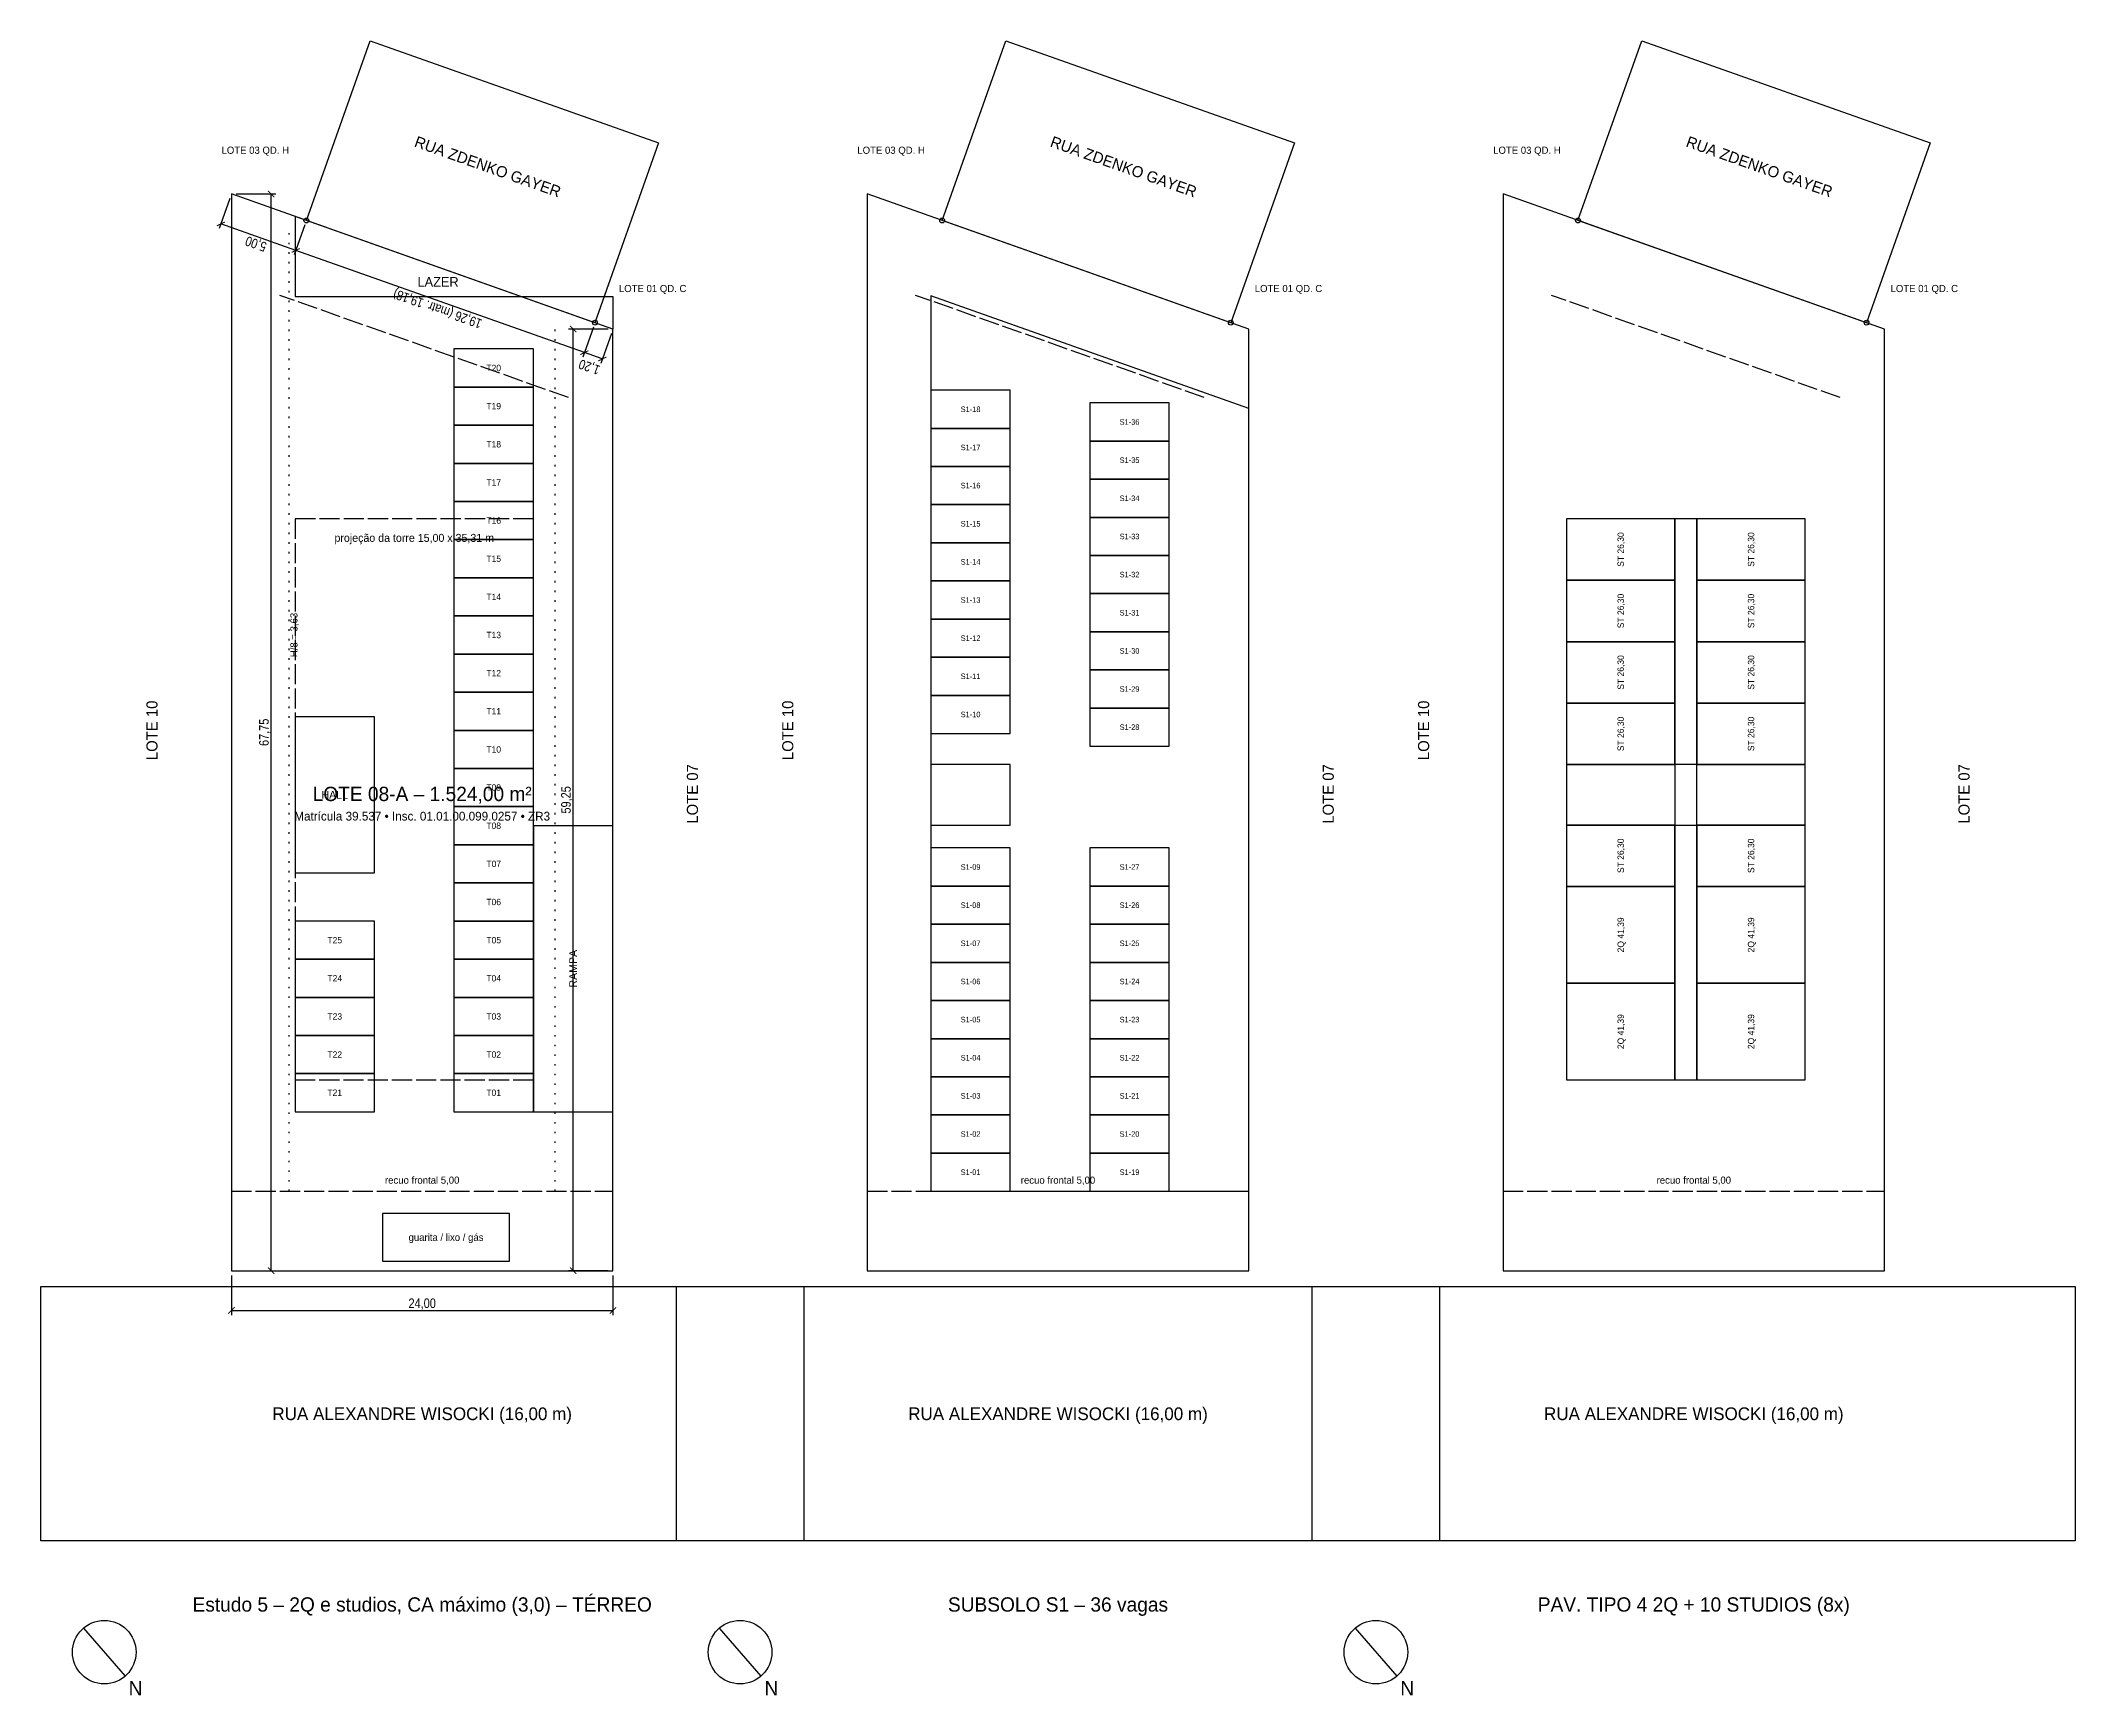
# Model space of a CAD drawing. Header units: metres. Extents: x -12 to 116, y -27 to 77.
import ezdxf
from ezdxf.enums import TextEntityAlignment as Align

# ---------------------------------------------------------------- set-up
doc = ezdxf.new("R2010")
doc.units = ezdxf.units.M
doc.linetypes.add('DASHED', pattern=[1.524, 1.27, -0.254])
doc.linetypes.add('DOT', pattern=[0.508, 0, -0.508])
for name, color, linetype in [('AFASTAMENTOS', 1, 'DOT'), ('CONFRONTANTES', 8, 'Continuous'), ('LAZER', 170, 'Continuous'), ('LOTE', 7, 'Continuous'), ('LOTE-COTAS', 3, 'Continuous'), ('NORTE', 7, 'Continuous'), ('NUCLEO', 252, 'Continuous'), ('RAMPA', 32, 'Continuous'), ('RECUOS', 5, 'DASHED'), ('SUBSOLO', 4, 'Continuous'), ('TEXTO', 7, 'Continuous'), ('TORRE-PROJECAO', 6, 'DASHED'), ('TORRE-TIPO', 2, 'Continuous'), ('UNIDADES', 30, 'Continuous'), ('VAGAS', 40, 'Continuous'), ('VIAS', 9, 'Continuous')]:
    doc.layers.add(name, color=color, linetype=linetype)
doc.styles.add('OpenSansCondensed-Light', font='OpenSansCondensed-Light.ttf')
doc.dimstyles.new('EZDXF', dxfattribs={"dimtxt": 0.25, "dimasz": 0.175, "dimexe": 0.375, "dimexo": 0.125, "dimgap": 0.1, "dimtad": 1, "dimlfac": 100, "dimzin": 12, "dimdsep": 46, "dimtxsty": 'OpenSansCondensed-Light', "dimblk": 'ARCHTICK', "dimcen": 2.5, "dimazin": 3, "dimtfac": 0.5, "dimtmove": 2, "dimatfit": 3})

# ---------------------------------------------------------------- blocks, each defined once
blk = doc.blocks.new('_ARCHTICK')
at = {"color": 0, "linetype": 'BYBLOCK', "const_width": 0.15}
blk.add_lwpolyline([(-0.5, -0.5), (0.5, 0.5)], dxfattribs=at)

msp = doc.modelspace()

# ---------------------------------------------------------------- linework, layer by layer
at = {"layer": 'AFASTAMENTOS'}
for p, q in [((3.63, 5), (3.63, 65.46438)), ((20.37, 5), (20.37, 59.53562))]:
    msp.add_line(p, q, dxfattribs=at)
at = {"layer": 'LAZER'}
msp.add_lwpolyline([(4, 61.29167), (24, 61.29167), (24, 59.25), (4, 66.33333)], close=True, dxfattribs=at)
at = {"layer": 'LOTE'}
for points in [[(0, 0), (24, 0), (24, 59.25), (0, 67.75)], [(40, 0), (64, 0), (64, 59.25), (40, 67.75)], [(80, 0), (104, 0), (104, 59.25), (80, 67.75)]]:
    msp.add_lwpolyline(points, close=True, dxfattribs=at)
for centre in [(4.71328, 66.08071), (44.71328, 66.08071), (84.71328, 66.08071), (22.86881, 59.65063), (62.86881, 59.65063), (102.86881, 59.65063)]:
    msp.add_circle(centre, 0.15, dxfattribs=at)
at = {"layer": 'NORTE'}
for p, q in [((-9.312, -22.49), (-6.688, -25.51)), ((30.688, -22.49), (33.312, -25.51)), ((70.688, -22.49), (73.312, -25.51))]:
    msp.add_line(p, q, dxfattribs=at)
for centre in [(-8, -24), (32, -24), (72, -24)]:
    msp.add_circle(centre, 2, dxfattribs=at)
at = {"layer": 'NUCLEO'}
for points in [[(4, 25.04145), (9, 25.04145), (9, 34.84145), (4, 34.84145)], [(44, 28.04145), (49, 28.04145), (49, 31.84145), (44, 31.84145)], [(84, 28.04145), (99, 28.04145), (99, 31.84145), (84, 31.84145)]]:
    msp.add_lwpolyline(points, close=True, dxfattribs=at)
at = {"layer": 'RAMPA'}
msp.add_lwpolyline([(19, 10), (24, 10), (24, 28), (19, 28)], close=True, dxfattribs=at)
at = {"layer": 'RECUOS'}
for p, q in [((21.19953, 54.93735), (3.04399, 61.36744)), ((61.19953, 54.93735), (43.04399, 61.36744)), ((101.19953, 54.93735), (83.04399, 61.36744)), ((0, 5), (24, 5)), ((40, 5), (64, 5)), ((80, 5), (104, 5))]:
    msp.add_line(p, q, dxfattribs=at)
at = {"layer": 'SUBSOLO'}
msp.add_lwpolyline([(44, 5), (64, 5), (64, 54.25), (44, 61.33333)], close=True, dxfattribs=at)
at = {"layer": 'TEXTO'}
msp.add_lwpolyline([(9.5, 0.6), (17.5, 0.6), (17.5, 3.6), (9.5, 3.6)], close=True, dxfattribs=at)
at = {"layer": 'TORRE-PROJECAO'}
msp.add_lwpolyline([(4, 12), (19, 12), (19, 47.31), (4, 47.31)], close=True, dxfattribs=at)
at = {"layer": 'TORRE-TIPO'}
for points in [[(84, 12), (99, 12), (99, 47.31), (84, 47.31)], [(90.8, 12), (92.2, 12), (92.2, 47.31), (90.8, 47.31)]]:
    msp.add_lwpolyline(points, close=True, dxfattribs=at)
at = {"layer": 'UNIDADES'}
for points in [[(84, 43.44286), (90.8, 43.44286), (90.8, 47.31), (84, 47.31)], [(92.2, 43.44286), (99, 43.44286), (99, 47.31), (92.2, 47.31)], [(84, 39.57573), (90.8, 39.57573), (90.8, 43.44286), (84, 43.44286)], [(92.2, 39.57573), (99, 39.57573), (99, 43.44286), (92.2, 43.44286)], [(84, 35.70859), (90.8, 35.70859), (90.8, 39.57573), (84, 39.57573)], [(92.2, 35.70859), (99, 35.70859), (99, 39.57573), (92.2, 39.57573)], [(84, 31.84145), (90.8, 31.84145), (90.8, 35.70859), (84, 35.70859)], [(92.2, 31.84145), (99, 31.84145), (99, 35.70859), (92.2, 35.70859)], [(84, 24.17432), (90.8, 24.17432), (90.8, 28.04145), (84, 28.04145)], [(92.2, 24.17432), (99, 24.17432), (99, 28.04145), (92.2, 28.04145)], [(84, 18.08716), (90.8, 18.08716), (90.8, 24.17432), (84, 24.17432)], [(92.2, 18.08716), (99, 18.08716), (99, 24.17432), (92.2, 24.17432)], [(84, 12), (90.8, 12), (90.8, 18.08716), (84, 18.08716)], [(92.2, 12), (99, 12), (99, 18.08716), (92.2, 18.08716)]]:
    msp.add_lwpolyline(points, close=True, dxfattribs=at)
at = {"layer": 'VAGAS'}
for points in [[(14, 55.6), (19, 55.6), (19, 58), (14, 58)], [(14, 53.2), (19, 53.2), (19, 55.6), (14, 55.6)], [(44, 53), (49, 53), (49, 55.4), (44, 55.4)], [(54, 52.2), (59, 52.2), (59, 54.6), (54, 54.6)], [(14, 50.8), (19, 50.8), (19, 53.2), (14, 53.2)], [(44, 50.6), (49, 50.6), (49, 53), (44, 53)], [(54, 49.8), (59, 49.8), (59, 52.2), (54, 52.2)], [(14, 48.4), (19, 48.4), (19, 50.8), (14, 50.8)], [(44, 48.2), (49, 48.2), (49, 50.6), (44, 50.6)], [(54, 47.4), (59, 47.4), (59, 49.8), (54, 49.8)], [(14, 46), (19, 46), (19, 48.4), (14, 48.4)], [(44, 45.8), (49, 45.8), (49, 48.2), (44, 48.2)], [(54, 45), (59, 45), (59, 47.4), (54, 47.4)], [(14, 43.6), (19, 43.6), (19, 46), (14, 46)], [(44, 43.4), (49, 43.4), (49, 45.8), (44, 45.8)], [(54, 42.6), (59, 42.6), (59, 45), (54, 45)], [(14, 41.2), (19, 41.2), (19, 43.6), (14, 43.6)], [(44, 41), (49, 41), (49, 43.4), (44, 43.4)], [(54, 40.2), (59, 40.2), (59, 42.6), (54, 42.6)], [(14, 38.8), (19, 38.8), (19, 41.2), (14, 41.2)], [(44, 38.6), (49, 38.6), (49, 41), (44, 41)], [(54, 37.8), (59, 37.8), (59, 40.2), (54, 40.2)], [(14, 36.4), (19, 36.4), (19, 38.8), (14, 38.8)], [(44, 36.2), (49, 36.2), (49, 38.6), (44, 38.6)], [(54, 35.4), (59, 35.4), (59, 37.8), (54, 37.8)], [(14, 34), (19, 34), (19, 36.4), (14, 36.4)], [(44, 33.8), (49, 33.8), (49, 36.2), (44, 36.2)], [(54, 33), (59, 33), (59, 35.4), (54, 35.4)], [(14, 31.6), (19, 31.6), (19, 34), (14, 34)], [(14, 29.2), (19, 29.2), (19, 31.6), (14, 31.6)], [(14, 26.8), (19, 26.8), (19, 29.2), (14, 29.2)], [(14, 24.4), (19, 24.4), (19, 26.8), (14, 26.8)], [(44, 24.2), (49, 24.2), (49, 26.6), (44, 26.6)], [(54, 24.2), (59, 24.2), (59, 26.6), (54, 26.6)], [(14, 22), (19, 22), (19, 24.4), (14, 24.4)], [(44, 21.8), (49, 21.8), (49, 24.2), (44, 24.2)], [(54, 21.8), (59, 21.8), (59, 24.2), (54, 24.2)], [(4, 19.6), (9, 19.6), (9, 22), (4, 22)], [(14, 19.6), (19, 19.6), (19, 22), (14, 22)], [(44, 19.4), (49, 19.4), (49, 21.8), (44, 21.8)], [(54, 19.4), (59, 19.4), (59, 21.8), (54, 21.8)], [(4, 17.2), (9, 17.2), (9, 19.6), (4, 19.6)], [(14, 17.2), (19, 17.2), (19, 19.6), (14, 19.6)], [(44, 17), (49, 17), (49, 19.4), (44, 19.4)], [(54, 17), (59, 17), (59, 19.4), (54, 19.4)], [(4, 14.8), (9, 14.8), (9, 17.2), (4, 17.2)], [(14, 14.8), (19, 14.8), (19, 17.2), (14, 17.2)], [(44, 14.6), (49, 14.6), (49, 17), (44, 17)], [(54, 14.6), (59, 14.6), (59, 17), (54, 17)], [(4, 12.4), (9, 12.4), (9, 14.8), (4, 14.8)], [(14, 12.4), (19, 12.4), (19, 14.8), (14, 14.8)], [(44, 12.2), (49, 12.2), (49, 14.6), (44, 14.6)], [(54, 12.2), (59, 12.2), (59, 14.6), (54, 14.6)], [(4, 10), (9, 10), (9, 12.4), (4, 12.4)], [(14, 10), (19, 10), (19, 12.4), (14, 12.4)], [(44, 9.8), (49, 9.8), (49, 12.2), (44, 12.2)], [(54, 9.8), (59, 9.8), (59, 12.2), (54, 12.2)], [(44, 7.4), (49, 7.4), (49, 9.8), (44, 9.8)], [(54, 7.4), (59, 7.4), (59, 9.8), (54, 9.8)], [(44, 5), (49, 5), (49, 7.4), (44, 7.4)], [(54, 5), (59, 5), (59, 7.4), (54, 7.4)]]:
    msp.add_lwpolyline(points, close=True, dxfattribs=at)
at = {"layer": 'VIAS'}
for points in [[(22.86881, 59.65063), (4.71328, 66.08071), (8.71956, 77.39258), (26.8751, 70.96249)], [(62.86881, 59.65063), (44.71328, 66.08071), (48.71956, 77.39258), (66.8751, 70.96249)], [(102.86881, 59.65063), (84.71328, 66.08071), (88.71956, 77.39258), (106.8751, 70.96249)], [(-12, -1), (36, -1), (36, -17), (-12, -17)], [(28, -1), (76, -1), (76, -17), (28, -17)], [(68, -1), (116, -1), (116, -17), (68, -17)]]:
    msp.add_lwpolyline(points, close=True, dxfattribs=at)

# ---------------------------------------------------------------- texts
at = {"layer": 'AFASTAMENTOS'}
msp.add_text('H/8 = 3,63', height=0.45, rotation=90, dxfattribs=at).set_placement((3.93, 40), align=Align.MIDDLE_CENTER)
at = {"layer": 'CONFRONTANTES'}
for s, p in [('LOTE 03 QD. H', (1.5, 70.5)), ('LOTE 03 QD. H', (41.5, 70.5)), ('LOTE 03 QD. H', (81.5, 70.5)), ('LOTE 01 QD. C', (26.5, 61.8)), ('LOTE 01 QD. C', (66.5, 61.8)), ('LOTE 01 QD. C', (106.5, 61.8))]:
    msp.add_text(s, height=0.45, dxfattribs=at).set_placement(p, align=Align.MIDDLE_CENTER)
for s, p in [('LOTE 10', (-5, 34)), ('LOTE 10', (35, 34)), ('LOTE 10', (75, 34)), ('LOTE 07', (29, 30)), ('LOTE 07', (69, 30)), ('LOTE 07', (109, 30))]:
    msp.add_text(s, height=0.7, rotation=90, dxfattribs=at).set_placement(p, align=Align.MIDDLE_CENTER)
at = {"layer": 'LAZER'}
msp.add_text('LAZER', height=0.6, dxfattribs=at).set_placement((13, 62.21875), align=Align.MIDDLE_CENTER)
at = {"layer": 'NORTE'}
for p in [(-6.032, -26.265), (33.968, -26.265), (73.968, -26.265)]:
    msp.add_text('N', height=0.9, dxfattribs=at).set_placement(p, align=Align.MIDDLE_CENTER)
at = {"layer": 'NUCLEO'}
msp.add_text('HALL', height=0.5, dxfattribs=at).set_placement((6.5, 29.94145), align=Align.MIDDLE_CENTER)
at = {"layer": 'RAMPA'}
msp.add_text('RAMPA', height=0.5, rotation=90, dxfattribs=at).set_placement((21.5, 19), align=Align.MIDDLE_CENTER)
at = {"layer": 'RECUOS'}
for p in [(12, 5.7), (52, 5.7), (92, 5.7)]:
    msp.add_text('recuo frontal 5,00', height=0.45, dxfattribs=at).set_placement(p, align=Align.MIDDLE_CENTER)
at = {"layer": 'TEXTO'}
for s, height, p in [('LOTE 08-A – 1.524,00 m²', 0.9, (12, 30)), ('Matrícula 39.537 • Insc. 01.01.00.099.0257 • ZR3', 0.55, (12, 28.6)), ('guarita / lixo / gás', 0.45, (13.5, 2.1)), ('Estudo 5 – 2Q e studios, CA máximo (3,0) – TÉRREO', 0.9, (12, -21)), ('SUBSOLO S1 – 36 vagas', 0.9, (52, -21)), ('PAV. TIPO 4 2Q + 10 STUDIOS (8x)', 0.9, (92, -21))]:
    msp.add_text(s, height=height, dxfattribs=at).set_placement(p, align=Align.MIDDLE_CENTER)
at = {"layer": 'TORRE-PROJECAO'}
msp.add_text('projeção da torre 15,00 x 35,31 m', height=0.5, dxfattribs=at).set_placement((11.5, 46.11), align=Align.MIDDLE_CENTER)
at = {"layer": 'UNIDADES'}
for s, p in [('ST 26,30', (87.4, 45.37643)), ('ST 26,30', (95.6, 45.37643)), ('ST 26,30', (87.4, 41.5093)), ('ST 26,30', (95.6, 41.5093)), ('ST 26,30', (87.4, 37.64216)), ('ST 26,30', (95.6, 37.64216)), ('ST 26,30', (87.4, 33.77502)), ('ST 26,30', (95.6, 33.77502)), ('ST 26,30', (87.4, 26.10789)), ('ST 26,30', (95.6, 26.10789)), ('2Q 41,39', (87.4, 21.13074)), ('2Q 41,39', (95.6, 21.13074)), ('2Q 41,39', (87.4, 15.04358)), ('2Q 41,39', (95.6, 15.04358))]:
    msp.add_text(s, height=0.4, rotation=90, dxfattribs=at).set_placement(p, align=Align.MIDDLE_CENTER)
at = {"layer": 'VAGAS'}
for s, height, p in [('T20', 0.4, (16.5, 56.8)), ('T19', 0.4, (16.5, 54.4)), ('S1-18', 0.35, (46.5, 54.2)), ('S1-36', 0.35, (56.5, 53.4)), ('T18', 0.4, (16.5, 52)), ('S1-17', 0.35, (46.5, 51.8)), ('S1-35', 0.35, (56.5, 51)), ('T17', 0.4, (16.5, 49.6)), ('S1-16', 0.35, (46.5, 49.4)), ('S1-34', 0.35, (56.5, 48.6)), ('T16', 0.4, (16.5, 47.2)), ('S1-15', 0.35, (46.5, 47)), ('S1-33', 0.35, (56.5, 46.2)), ('T15', 0.4, (16.5, 44.8)), ('S1-14', 0.35, (46.5, 44.6)), ('S1-32', 0.35, (56.5, 43.8)), ('T14', 0.4, (16.5, 42.4)), ('S1-13', 0.35, (46.5, 42.2)), ('S1-31', 0.35, (56.5, 41.4)), ('T13', 0.4, (16.5, 40)), ('S1-12', 0.35, (46.5, 39.8)), ('S1-30', 0.35, (56.5, 39)), ('T12', 0.4, (16.5, 37.6)), ('S1-11', 0.35, (46.5, 37.4)), ('S1-29', 0.35, (56.5, 36.6)), ('T11', 0.4, (16.5, 35.2)), ('S1-10', 0.35, (46.5, 35)), ('S1-28', 0.35, (56.5, 34.2)), ('T10', 0.4, (16.5, 32.8)), ('T09', 0.4, (16.5, 30.4)), ('T08', 0.4, (16.5, 28)), ('T07', 0.4, (16.5, 25.6)), ('S1-09', 0.35, (46.5, 25.4)), ('S1-27', 0.35, (56.5, 25.4)), ('T06', 0.4, (16.5, 23.2)), ('S1-08', 0.35, (46.5, 23)), ('S1-26', 0.35, (56.5, 23)), ('T25', 0.4, (6.5, 20.8)), ('T05', 0.4, (16.5, 20.8)), ('S1-07', 0.35, (46.5, 20.6)), ('S1-25', 0.35, (56.5, 20.6)), ('T24', 0.4, (6.5, 18.4)), ('T04', 0.4, (16.5, 18.4)), ('S1-06', 0.35, (46.5, 18.2)), ('S1-24', 0.35, (56.5, 18.2)), ('T23', 0.4, (6.5, 16)), ('T03', 0.4, (16.5, 16)), ('S1-05', 0.35, (46.5, 15.8)), ('S1-23', 0.35, (56.5, 15.8)), ('T22', 0.4, (6.5, 13.6)), ('T02', 0.4, (16.5, 13.6)), ('S1-04', 0.35, (46.5, 13.4)), ('S1-22', 0.35, (56.5, 13.4)), ('T21', 0.4, (6.5, 11.2)), ('T01', 0.4, (16.5, 11.2)), ('S1-03', 0.35, (46.5, 11)), ('S1-21', 0.35, (56.5, 11)), ('S1-02', 0.35, (46.5, 8.6)), ('S1-20', 0.35, (56.5, 8.6)), ('S1-01', 0.35, (46.5, 6.2)), ('S1-19', 0.35, (56.5, 6.2))]:
    msp.add_text(s, height=height, dxfattribs=at).set_placement(p, align=Align.MIDDLE_CENTER)
at = {"layer": 'VIAS'}
for p in [(16.12804, 69.46426), (56.12804, 69.46426), (96.12804, 69.46426)]:
    msp.add_text('RUA ZDENKO GAYER', height=0.7, rotation=-19.5, dxfattribs=at).set_placement(p, align=Align.MIDDLE_CENTER)
for p in [(12, -9), (52, -9), (92, -9)]:
    msp.add_text('RUA ALEXANDRE WISOCKI (16,00 m)', height=0.8, dxfattribs=at).set_placement(p, align=Align.MIDDLE_CENTER)

# ---------------------------------------------------------------- dimensions: what is measured, and where the dimension line sits
at = {"layer": 'LOTE-COTAS'}
for base, p1, p2, angle, text in [((2.5, 0), (0, 0), (0, 67.75), 90, '67,75'), ((4.04558, 64.19546), (4.71328, 66.08071), (0, 67.75), 160.4975515, '5,00'), ((22.20112, 57.76537), (22.86881, 59.65063), (4.71328, 66.08071), 160.4975515, '19,26 (matr. 19,18)'), ((21.5, 0), (24, 0), (24, 59.25), 90, '59,25'), ((23.33231, 57.36475), (24, 59.25), (22.86881, 59.65063), 160.4975515, '1,20')]:
    msp.add_linear_dim(base=base, p1=p1, p2=p2, angle=angle, text=text, dimstyle='EZDXF', override={"dimtxt": 0.6, "dimasz": 0.4, "dimexe": 0.3, "dimexo": 0.3, "dimdec": 2, "dimdsep": 44}, dxfattribs=at).render()
msp.add_linear_dim(base=(0, -2.5), p1=(0, 0), p2=(24, 0), text='24,00', dimstyle='EZDXF', override={"dimtxt": 0.6, "dimasz": 0.4, "dimexe": 0.3, "dimexo": 0.3, "dimdec": 2, "dimdsep": 44}, dxfattribs=at).render()

doc.saveas('drawing.dxf')
